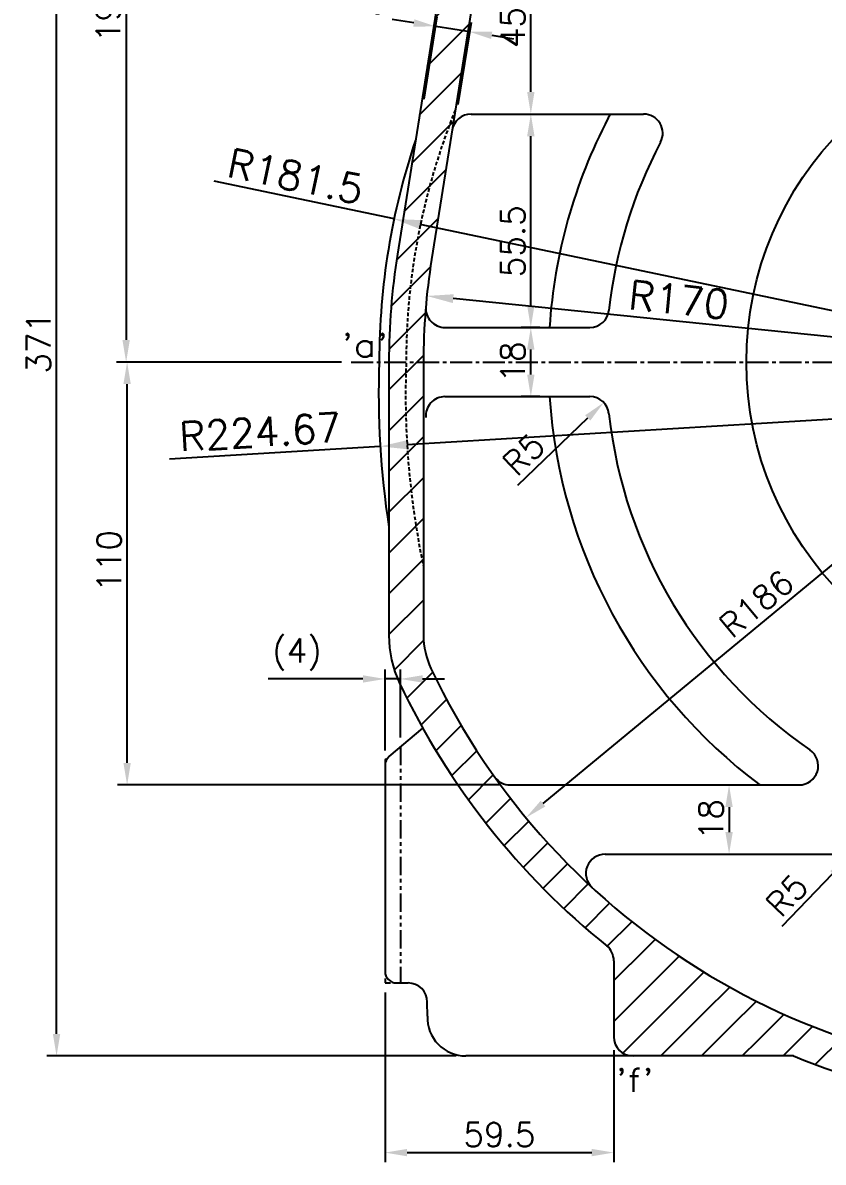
# Model space of a CAD drawing. Header units: millimetres. Extents: x -3508 to 12243, y -3609 to 4092.
# Drawn here: x 902.6 to 1110.8, y -348.6 to -52.3 of the extents above; entities that cross this region are included whole.
import ezdxf

# ---------------------------------------------------------------- set-up
doc = ezdxf.new("R2010")
doc.units = ezdxf.units.MM
doc.header["$LTSCALE"] = 0.3
doc.header["$PDSIZE"] = -50
for name, pattern in [('CENTER2', [28.575000000000003, 19.05, -3.175, 3.175, -3.175]), ('HIDDEN2', [4.762499999999999, 3.175, -1.5875]), ('PHANTOM2', [31.750000000000004, 15.875, -3.175, 3.175, -3.175, 3.175, -3.175])]:
    doc.linetypes.add(name, pattern=pattern)
doc.layers.add('AM_5', color=3, linetype='Continuous', lineweight=25)
doc.layers.add('AM_8', color=1, linetype='Continuous', lineweight=25)
for name, color, linetype in [('center', 1, 'CENTER2'), ('CHAIN ...', 8, 'PHANTOM2'), ('hidden', 4, 'HIDDEN2')]:
    doc.layers.add(name, color=color, linetype=linetype)
doc.styles.add('rs', font='romans.shx')
doc.styles.get("Standard").update_dxf_attribs({"font": 'romans.shx', "width": 1.2})
doc.dimstyles.new('sarab', dxfattribs={"dimscale": 3, "dimtxt": 2.5, "dimasz": 2.3, "dimexe": 1, "dimexo": 1, "dimtad": 1, "dimdec": 3, "dimdsep": 46, "dimtxsty": 'rs', "dimcen": 0, "dimclrd": 1, "dimclre": 1, "dimclrt": 7, "dimadec": 3, "dimazin": 2, "dimtfac": 1, "dimtdec": 3, "dimtmove": 0, "dimatfit": 3, "dimfxl": 0, "dimarcsym": 0})
doc.dimstyles.new('sarab$4', dxfattribs={"dimscale": 3, "dimtxt": 2.5, "dimasz": 2.3, "dimexe": 1, "dimexo": 1, "dimtad": 1, "dimdec": 3, "dimdsep": 46, "dimtxsty": 'rs', "dimcen": 0, "dimclrd": 1, "dimclre": 1, "dimclrt": 7, "dimadec": 3, "dimazin": 2, "dimtfac": 1, "dimtdec": 3, "dimtmove": 0, "dimatfit": 2, "dimfxl": 0, "dimarcsym": 0})

# ---------------------------------------------------------------- blocks, each defined once
blk = doc.blocks.new('*D1226')
at = {"color": 1, "lineweight": -2, "transparency": 16777216}
for p, q in [((996.8348445824759, -304.5178363281684), (996.8348445824759, -348.6448700897308)), ((1056.334844582474, -319.5178360426614), (1056.334844582474, -348.6448700897308)), ((1002.584844582476, -346.1448700897308), (1050.584844582474, -346.1448700897308))]:
    blk.add_line(p, q, dxfattribs=at)
at = {"color": 1, "transparency": 16777216}
for points in [[(1002.584844582476, -345.1865367563975), (1002.584844582476, -347.1032034230641), (996.8348445824759, -346.1448700897308)], [(1050.584844582474, -345.1865367563975), (1050.584844582474, -347.1032034230641), (1056.334844582474, -346.1448700897308)]]:
    blk.add_solid(points, dxfattribs=at)
at = {"layer": 'Defpoints', "color": 0, "transparency": 16777216}
for p in [(996.8348445824759, -302.0178363281684), (1056.334844582474, -317.0178360426614), (1056.334844582474, -346.1448700897308)]:
    blk.add_point(p, dxfattribs=at)
at = {"color": 7, "transparency": 16777216, "insert": (1026.584844582475, -341.4573700897308), "char_height": 6.25, "attachment_point": 5, "style": 'rs'}
blk.add_mtext('59.5', dxfattribs=at)
blk = doc.blocks.new('*D1234')
at = {"color": 1, "lineweight": -2, "transparency": 16777216}
blk.add_line((1086.314128454184, -256.2678360426615), (1086.314128454184, -262.7678360426615), dxfattribs=at)
at = {"color": 1, "transparency": 16777216}
for points in [[(1085.355795120851, -256.2678360426615), (1087.272461787518, -256.2678360426615), (1086.314128454184, -250.5178360426615)], [(1085.355795120851, -262.7678360426615), (1087.272461787518, -262.7678360426615), (1086.314128454184, -268.5178360426615)]]:
    blk.add_solid(points, dxfattribs=at)
at = {"layer": 'Defpoints', "color": 0, "transparency": 16777216}
for p in [(1086.314128454182, -250.5178360426615), (1086.314128454182, -268.5178360426615), (1086.314128454184, -268.5178360426615)]:
    blk.add_point(p, dxfattribs=at)
at = {"color": 7, "transparency": 16777216, "insert": (1081.626628454184, -259.5178360426617), "char_height": 6.25, "attachment_point": 5, "rotation": 90, "style": 'rs'}
blk.add_mtext('18', dxfattribs=at)
blk = doc.blocks.new('*D1235')
at = {"color": 1, "lineweight": -2, "transparency": 16777216}
for p, q in [((959.6106405081814, -140.5178360426615), (927.2518973831977, -140.5178360426615)), ((929.7518973831977, -244.7678360426616), (929.7518973831977, -146.2678360426615)), ((1026.903500249166, -250.5178360426615), (927.2518973831977, -250.5178360426616))]:
    blk.add_line(p, q, dxfattribs=at)
at = {"color": 1, "transparency": 16777216}
for points in [[(928.7935640498644, -146.2678360426615), (930.7102307165311, -146.2678360426615), (929.7518973831977, -140.5178360426615)], [(928.7935640498644, -244.7678360426616), (930.7102307165311, -244.7678360426616), (929.7518973831977, -250.5178360426616)]]:
    blk.add_solid(points, dxfattribs=at)
at = {"layer": 'Defpoints', "color": 0, "transparency": 16777216}
for p in [(929.7518973831977, -140.5178360426615), (962.1106405081814, -140.5178360426615), (1029.403500249166, -250.5178360426615)]:
    blk.add_point(p, dxfattribs=at)
at = {"color": 7, "transparency": 16777216, "insert": (925.0643973831975, -192.2678360426603), "char_height": 6.25, "attachment_point": 5, "rotation": 90, "style": 'rs'}
blk.add_mtext('110', dxfattribs=at)
blk = doc.blocks.new('*D1499')
at = {"color": 1, "lineweight": -2, "transparency": 16777216}
for p, q in [((1037.129705927521, -131.5178360426687), (1032.253358868117, -131.5178360426687)), ((1034.753358868117, -143.7678360426538), (1034.753358868117, -137.2678360426687)), ((1037.129705927521, -149.5178360426538), (1032.253358868117, -149.5178360426538))]:
    blk.add_line(p, q, dxfattribs=at)
at = {"color": 1, "transparency": 16777216}
for points in [[(1033.795025534784, -137.2678360426687), (1035.71169220145, -137.2678360426687), (1034.753358868117, -131.5178360426687)], [(1033.795025534784, -143.7678360426538), (1035.71169220145, -143.7678360426538), (1034.753358868117, -149.5178360426538)]]:
    blk.add_solid(points, dxfattribs=at)
at = {"layer": 'Defpoints', "color": 0, "transparency": 16777216}
for p in [(1034.753358868117, -131.5178360426687), (1039.629705927521, -131.5178360426687), (1039.629705927521, -149.5178360426538)]:
    blk.add_point(p, dxfattribs=at)
at = {"color": 7, "transparency": 16777216, "insert": (1030.065858868117, -140.5178360426615), "char_height": 6.25, "attachment_point": 5, "rotation": 90, "style": 'rs'}
blk.add_mtext('18', dxfattribs=at)
blk = doc.blocks.new('*D1236')
at = {"color": 1, "lineweight": -2, "transparency": 16777216}
blk.add_line((1034.753358868115, -125.7678360426689), (1034.753358868115, -81.76783604266146), dxfattribs=at)
at = {"color": 1, "transparency": 16777216}
for points in [[(1033.795025534781, -81.76783604266146), (1035.711692201448, -81.76783604266146), (1034.753358868115, -76.01783604266146)], [(1033.795025534781, -125.7678360426689), (1035.711692201448, -125.7678360426689), (1034.753358868115, -131.5178360426689)]]:
    blk.add_solid(points, dxfattribs=at)
at = {"layer": 'Defpoints', "color": 0, "transparency": 16777216}
for p in [(1034.753358868114, -76.01783604266146), (1034.753358868115, -76.01783604266146), (1034.753358868115, -131.5178360426689)]:
    blk.add_point(p, dxfattribs=at)
at = {"color": 7, "transparency": 16777216, "insert": (1030.065858868114, -109.1002407275262), "char_height": 6.25, "attachment_point": 5, "rotation": 90, "style": 'rs'}
blk.add_mtext('55.5', dxfattribs=at)
blk = doc.blocks.new('*D1237')
at = {"color": 1, "lineweight": -2, "transparency": 16777216}
blk.add_line((1034.753358868116, -70.26783604266147), (1034.753358868116, -36.76783604266142), dxfattribs=at)
at = {"color": 1, "transparency": 16777216}
for points in [[(1033.795025534783, -36.76783604266142), (1035.71169220145, -36.76783604266142), (1034.753358868116, -31.01783604266142)], [(1033.795025534783, -70.26783604266147), (1035.71169220145, -70.26783604266147), (1034.753358868116, -76.01783604266147)]]:
    blk.add_solid(points, dxfattribs=at)
at = {"layer": 'Defpoints', "color": 0, "transparency": 16777216}
for p in [(1034.753358868114, -31.01783604266142), (1034.753358868116, -31.01783604266142), (1034.753358868114, -76.01783604266147)]:
    blk.add_point(p, dxfattribs=at)
at = {"color": 7, "transparency": 16777216, "insert": (1030.065858868116, -53.51783604266173), "char_height": 6.25, "attachment_point": 5, "rotation": 90, "style": 'rs'}
blk.add_mtext('45', dxfattribs=at)
blk = doc.blocks.new('*D1231')
at = {"color": 1, "lineweight": -2, "transparency": 16777216}
for p, q in [((1017.334844315266, 49.9821639573386), (926.9971764210861, 49.98216395733859)), ((929.4971764210861, 44.23216395733858), (929.4971764210861, -134.7678360426615)), ((985.5220775638122, -140.5178360426615), (926.9971764210861, -140.5178360426615))]:
    blk.add_line(p, q, dxfattribs=at)
at = {"color": 1, "transparency": 16777216}
for points in [[(928.5388430877528, 44.23216395733858), (930.4555097544195, 44.23216395733858), (929.4971764210861, 49.98216395733859)], [(928.5388430877528, -134.7678360426615), (930.4555097544195, -134.7678360426615), (929.4971764210861, -140.5178360426615)]]:
    blk.add_solid(points, dxfattribs=at)
at = {"layer": 'Defpoints', "color": 0, "transparency": 16777216}
for p in [(1019.834844315266, 49.9821639573386), (929.4971764210861, -140.5178360426615), (988.0220775638122, -140.5178360426615)]:
    blk.add_point(p, dxfattribs=at)
at = {"color": 7, "transparency": 16777216, "insert": (924.8096764210859, -45.26783604266028), "char_height": 6.25, "attachment_point": 5, "rotation": 90, "style": 'rs'}
blk.add_mtext('190.5', dxfattribs=at)
blk = doc.blocks.new('*D1387')
at = {"color": 1, "lineweight": -2, "transparency": 16777216}
for p, q in [((996.8348445824759, -241.5178363281678), (996.8348445824759, -220.4425585692566)), ((1000.834844582474, -238.1457335132461), (1000.834844582474, -220.4425585692566)), ((991.0848445824759, -222.9425585692566), (966.4128207729516, -222.9425585692566)), ((1000.834844582474, -222.9425585692566), (996.8348445824759, -222.9425585692566)), ((1006.584844582474, -222.9425585692566), (1012.334844582474, -222.9425585692566))]:
    blk.add_line(p, q, dxfattribs=at)
at = {"color": 1, "transparency": 16777216}
for points in [[(991.0848445824759, -221.9842252359233), (991.0848445824759, -223.90089190259), (996.8348445824759, -222.9425585692566)], [(1006.584844582474, -221.9842252359233), (1006.584844582474, -223.90089190259), (1000.834844582474, -222.9425585692566)]]:
    blk.add_solid(points, dxfattribs=at)
at = {"layer": 'Defpoints', "color": 0, "transparency": 16777216}
for p in [(1000.834844582474, -222.9425585692566), (1000.834844582474, -240.6457335132461), (996.8348445824759, -244.0178363281678)]:
    blk.add_point(p, dxfattribs=at)
at = {"color": 7, "transparency": 16777216, "insert": (973.9277017253326, -216.6181538073519), "char_height": 6.25, "attachment_point": 5, "style": 'rs'}
blk.add_mtext('(4)', dxfattribs=at)
blk = doc.blocks.new('*D1407')
at = {"color": 1, "lineweight": -2, "transparency": 16777216}
blk.add_line((1031.35685117342, -172.5029708941524), (1049.564562338362, -155.037026681149), dxfattribs=at)
at = {"color": 1, "transparency": 16777216}
blk.add_solid([(1048.901152078072, -154.3454418314601), (1050.227972598653, -155.728611530838), (1053.714071436496, -151.0565651194071)], dxfattribs=at)
at = {"layer": 'Defpoints', "color": 0, "transparency": 16777216}
for p in [(1053.714071436496, -151.0565651194071), (1050.105802655509, -154.5178360426617)]:
    blk.add_point(p, dxfattribs=at)
at = {"color": 7, "transparency": 16777216, "insert": (1032.890718038639, -164.5360952189781), "char_height": 6.25, "attachment_point": 5, "rotation": 43.80881306299143, "style": 'rs'}
blk.add_mtext('R5', dxfattribs=at)
blk = doc.blocks.new('*D1408')
at = {"color": 1, "lineweight": -2, "transparency": 16777216}
blk.add_line((1100.150360976402, -287.2588982326233), (1113.315023724162, -273.5670941260611), dxfattribs=at)
at = {"color": 1, "transparency": 16777216}
blk.add_solid([(1112.624211921856, -272.9028789263151), (1114.005835526467, -274.2313093258069), (1117.300314922637, -269.4222233122291)], dxfattribs=at)
at = {"layer": 'Defpoints', "color": 0, "transparency": 16777216}
for p in [(1117.300314922637, -269.4222233122291), (1113.834844315265, -273.0264588025196)]:
    blk.add_point(p, dxfattribs=at)
at = {"color": 7, "transparency": 16777216, "insert": (1101.361075978898, -279.2365528918496), "char_height": 6.25, "attachment_point": 5, "rotation": 46.12446277605617, "style": 'rs'}
blk.add_mtext('R5', dxfattribs=at)
blk = doc.blocks.new('*D1435')
at = {"color": 1, "lineweight": -2, "transparency": 16777216}
for p, q in [((1017.334844315266, 49.9821639573386), (908.9043279624095, 49.98216395733858)), ((911.4043279624096, -315.2678363281685), (911.4043279624095, 44.23216395733857)), ((1015.334837646111, -321.0178363281685), (908.9043279624096, -321.0178363281685))]:
    blk.add_line(p, q, dxfattribs=at)
at = {"color": 1, "transparency": 16777216}
for points in [[(910.4459946290762, 44.23216395733857), (912.3626612957429, 44.23216395733858), (911.4043279624095, 49.98216395733858)], [(910.4459946290763, -315.2678363281685), (912.362661295743, -315.2678363281685), (911.4043279624096, -321.0178363281685)]]:
    blk.add_solid(points, dxfattribs=at)
at = {"layer": 'Defpoints', "color": 0, "transparency": 16777216}
for p in [(911.4043279624095, 49.98216395733858), (1019.834844315266, 49.9821639573386), (1017.834837646111, -321.0178363281685)]:
    blk.add_point(p, dxfattribs=at)
at = {"color": 7, "transparency": 16777216, "insert": (906.7168279624093, -135.5178361854138), "char_height": 6.25, "attachment_point": 5, "rotation": 90, "style": 'rs'}
blk.add_mtext('371', dxfattribs=at)
blk = doc.blocks.new('_DatumFilled')
at = {"color": 0, "linetype": 'ByBlock'}
blk.add_solid([(0, 0.57735027), (-1, 0), (0, -0.57735027)], dxfattribs=at)
blk = doc.blocks.new('*D1454')
at = {"color": 1, "lineweight": -2, "transparency": 16777216}
for p, q in [((1004.330814447916, -52.31324812472106), (998.6519256048033, -51.41173744393363)), ((1007.006987603576, -72.12977443418167), (1010.401664456588, -50.74567669980746)), ((1018.898398871553, -54.62581900152377), (1010.009703291028, -53.21475880550848)), ((1015.895683184101, -73.54083463019697), (1019.290360037113, -52.15673689582275)), ((1024.577287714665, -55.52732968231119), (1030.256176557778, -56.42884036309862))]:
    blk.add_line(p, q, dxfattribs=at)
at = {"color": 1, "transparency": 16777216}
for points in [[(1004.481066228047, -51.36676665086901), (1004.180562667785, -53.25972959857312), (1010.009703291028, -53.21475880550848)], [(1024.727539494796, -54.58084820845914), (1024.427035934534, -56.47381115616325), (1018.898398871553, -54.62581900152377)]]:
    blk.add_solid(points, dxfattribs=at)
at = {"layer": 'Defpoints', "color": 0, "transparency": 16777216}
for p in [(1018.898398871553, -54.62581900152377), (1006.615026438016, -74.5988565398827), (1015.503722018541, -76.009916735898)]:
    blk.add_point(p, dxfattribs=at)
at = {"color": 7, "transparency": 16777216, "insert": (995.1549017952796, -46.72423744393362), "char_height": 6.25, "attachment_point": 5, "style": 'rs'}
blk.add_mtext('9', dxfattribs=at)
blk = doc.blocks.new('*D1276')
at = {"layer": 'AM_5', "color": 1, "lineweight": -2, "transparency": 16777216}
blk.add_line((1176.834841976879, -140.5178360426614), (1014.570573826006, -124.0279215049163), dxfattribs=at)
at = {"layer": 'AM_5', "color": 1, "transparency": 16777216}
blk.add_solid([(1014.686842383446, -122.8838141574393), (1014.454305268566, -125.1720288523933), (1007.705929741144, -123.3303101602784)], dxfattribs=at)
at = {"layer": 'Defpoints', "color": 0, "transparency": 16777216}
for p in [(1007.705929741144, -123.3303101602784), (1176.834841976879, -140.5178360426614)]:
    blk.add_point(p, dxfattribs=at)
at = {"layer": 'AM_5', "color": 7, "transparency": 16777216, "insert": (1073.269196324463, -124.3391284579835), "char_height": 7.5, "attachment_point": 5, "rotation": 354.1973049697376, "style": 'rs'}
blk.add_mtext('R170', dxfattribs=at)
blk = doc.blocks.new('*D1176')
at = {"color": 1, "lineweight": -2, "transparency": 16777216}
blk.add_line((1176.834841976882, -140.5178385361588), (1037.91608323294, -255.3727076930371), dxfattribs=at)
at = {"color": 1, "transparency": 16777216}
blk.add_solid([(1037.305435523599, -254.6341197477965), (1038.526730942281, -256.1112956382776), (1033.484555561497, -259.0365939490817)], dxfattribs=at)
at = {"layer": 'Defpoints', "color": 0, "transparency": 16777216}
for p in [(1176.834841976882, -140.5178385361588), (1033.484555561497, -259.0365939490817)]:
    blk.add_point(p, dxfattribs=at)
at = {"color": 7, "transparency": 16777216, "insert": (1093.432673022476, -203.3907248664871), "char_height": 6.25, "attachment_point": 5, "rotation": 39.583168306232636, "style": 'rs'}
blk.add_mtext('R186', dxfattribs=at)
blk = doc.blocks.new('*D1550')
at = {"layer": 'AM_5', "color": 1, "lineweight": -2, "transparency": 16777216}
for p, q in [((1219.844844315259, -148.9278360426614), (1002.469921931563, -162.0395109425387)), ((995.5824398888225, -162.4549518058768), (940.7463897949135, -165.7625663813779))]:
    blk.add_line(p, q, dxfattribs=at)
at = {"layer": 'AM_5', "color": 1, "transparency": 16777216}
blk.add_solid([(1002.400681787673, -160.8915972687486), (1002.539162075452, -163.1874246163287), (995.5824398888225, -162.4549518058768)], dxfattribs=at)
at = {"layer": 'Defpoints', "color": 0, "transparency": 16777216}
for p in [(1219.844844315259, -148.9278360426614), (995.5824398888225, -162.4549518058768)]:
    blk.add_point(p, dxfattribs=at)
at = {"layer": 'AM_5', "color": 7, "transparency": 16777216, "insert": (964.3819992036456, -158.7016843817582), "char_height": 7.5, "attachment_point": 5, "rotation": 3.451798986479198, "style": 'rs'}
blk.add_mtext('R224.67', dxfattribs=at)
blk = doc.blocks.new('*D1551')
at = {"layer": 'AM_5', "color": 1, "lineweight": -2, "transparency": 16777216}
for p, q in [((999.1905439689559, -103.3055726070113), (952.4129755279589, -93.50678264980793)), ((1176.834844385296, -140.517835768353), (1005.943963654205, -104.7202536858722))]:
    blk.add_line(p, q, dxfattribs=at)
at = {"layer": 'AM_5', "color": 1, "transparency": 16777216}
blk.add_solid([(1006.179743834015, -103.5946837383307), (1005.708183474395, -105.8458236334138), (999.1905439689559, -103.3055726070113)], dxfattribs=at)
at = {"layer": 'Defpoints', "color": 0, "transparency": 16777216}
for p in [(999.1905439689559, -103.3055726070113), (1176.834844385296, -140.517835768353)]:
    blk.add_point(p, dxfattribs=at)
at = {"layer": 'AM_5', "color": 7, "transparency": 16777216, "insert": (973.5783225244693, -92.1933319107868), "char_height": 7.5, "attachment_point": 5, "rotation": 348.1689646888286, "style": 'rs'}
blk.add_mtext('R181.5', dxfattribs=at)

msp = doc.modelspace()

# ---------------------------------------------------------------- hatches: boundary and pattern name
at = {"layer": 'AM_8'}
h = msp.add_hatch(dxfattribs=at)
h.set_pattern_fill('_U', color=256, scale=7.5, angle=45, style=0, pattern_type=0)
h.set_pattern_definition([(45, (-6131.778657505041, -43.6942924881987), (-5.303300858899107, 5.303300858899107), [])])
edge = h.paths.add_edge_path(flags=17)
edge.add_arc((1051.334844582473, -296.2409333125937), 5.000000000000247, 5.172751116333529e-12, 50.666118257834626, ccw=False)
edge.add_line((1056.334844582473, -296.2409333125932), (1056.334844582474, -316.0178360426617))
edge.add_arc((1061.334844582474, -316.0178360426614), 5, 180.0000000000026, 270)
edge.add_line((1061.334844582474, -321.0178360426614), (1086.834837111694, -321.0178360426614))
edge.add_line((1086.834837111694, -321.0178360426614), (1086.834837111694, -313.5062749250284))
edge.add_arc((1176.834841976881, -140.5178385361555), 195.0000000000024, 231.1460424800034, 242.5135721382124, ccw=False)
edge = h.paths.add_edge_path(flags=17)
edge.add_line((1086.834837111694, -313.5062749250283), (1086.834837111694, -321.0178360426614))
edge.add_line((1086.834837111694, -321.0178360426614), (1103.046286630186, -321.0178360426614))
edge.add_arc((1176.834841976881, -140.5178385361602), 194.999999999998, 242.51357213821188, 247.7652135815166, ccw=False)
edge = h.paths.add_edge_path()
edge.add_arc((1176.834841976881, -140.5178385361543), 195.0000000000036, 261.6936005460954, 270.00000068707436, ccw=False)
edge.add_arc((1146.670298531552, -338.3144067814226), 5.236499278282736, 9.509147942026686, 67.62298144205079, ccw=False)
edge.add_line((1151.834844315264, -337.4493105212263), (1151.834844315264, -340.5178385361578))
edge.add_arc((1154.834844315265, -340.5178385361576), 3.000000000000227, 180.0000000000043, 269.9999999999957)
edge.add_line((1154.834844315264, -343.5178385361578), (1176.834844315264, -343.5178385361578))
edge.add_line((1176.834844315264, -343.5178385361578), (1176.834844315264, -335.5178385361578))
edge = h.paths.add_edge_path()
edge.add_arc((1205.205822928135, -337.5446589110111), 3.372516439638853, 111.45215689236741, 178.2696625606464, ccw=False)
edge.add_line((1203.972412111986, -334.4057793506838), (1186.559044572906, -335.2752257744124))
edge.add_arc((1176.834841976881, -140.5178385361506), 195.0000000000072, 270.0000006870744, 272.8583946054601, ccw=False)
edge.add_line((1176.834844315264, -335.5178385361578), (1176.834844315264, -343.5178385361578))
edge.add_line((1176.834844315264, -343.5178385361578), (1198.834844315264, -343.5178385361578))
edge.add_arc((1198.834844315264, -340.5178385361576), 3.000000000000171, 270.0000000000043, 359.9999999999968)
edge.add_line((1201.834844315264, -340.5178385361578), (1201.834844315264, -337.4428241075308))
edge = h.paths.add_edge_path()
edge.add_line((1060.334844315264, 49.98216395733857), (1019.834844315265, 49.98216395733857))
edge.add_line((1019.834844315265, 49.98216395733857), (1015.834844315265, 45.98216395733857))
edge.add_line((1015.834844315265, 45.98216395733857), (1020.834844315265, 18.48566420280494))
edge.add_line((1020.834844315265, 18.48566420280494), (1063.334844315264, 45.98216395733857))
edge.add_line((1063.334844315264, 45.98216395733857), (1063.334844315264, 46.98216395733857))
edge.add_arc((1060.334844315264, 46.98216395733857), 3, 0, 90)
edge = h.paths.add_edge_path()
edge.add_arc((1026.834841976881, -211.6233938746828), 20, 179.9999999999999, 205.3626844453844, ccw=False)
edge.add_line((1006.834841976881, -211.6233938746827), (1006.834841976881, -140.5178360426614))
edge.add_line((1006.834841976881, -140.5178360426614), (997.8348443152654, -140.5178360426614))
edge.add_line((997.8348443152654, -140.5178360426614), (997.8348443152645, -211.6233988075955))
edge.add_arc((1026.834844315264, -211.6233988075963), 28.99999999999909, 179.9999999999984, 205.3626863296183)
edge.add_arc((1176.834841976881, -140.5178385361571), 195.0000000000007, 205.3626863296188, 270.0000006870744)
edge.add_line((1176.834844315264, -335.5178385361578), (1176.834844315264, -326.5178385361578))
edge.add_arc((1176.834841976881, -140.5178385361574), 186.0000000000004, 205.3626844453847, 270.0000007203199, ccw=False)
edge = h.paths.add_edge_path()
edge.add_line((1008.937258789211, -113.8644767845926), (1029.640261571854, 16.55000861957768))
edge.add_arc((1039.516589994659, 14.98216395733835), 10.00000000000028, 90, 170.9796958685864, ccw=False)
edge.add_line((1039.516589994659, 24.98216395733863), (1060.334844315264, 24.98216395733851))
edge.add_line((1060.334844315264, 24.98216395733851), (1061.56812976117, 25.24738663387734))
edge.add_arc((1060.334844315264, 27.98216395733855), 2.999999999999998, 294.2736489105818, 360.0000000000004)
edge.add_line((1063.334844315264, 27.98216395733857), (1063.334844315264, 45.98216395733857))
edge.add_line((1063.334844315264, 45.98216395733857), (1020.834844315265, 18.485664202805))
edge.add_line((1020.834844315265, 18.485664202805), (1000.048563208687, -112.4534165885826))
edge.add_arc((1176.834841976882, -140.5178360426641), 179.0000000000009, 170.979695868587, 179.9999999999992)
edge.add_line((997.8348419768809, -140.5178360426614), (1006.834841976881, -140.5178360426615))
edge.add_arc((1176.834841976881, -140.517836042659), 170, 170.9796958685869, 180.0000000000008, ccw=False)
edge = h.paths.add_edge_path()
edge.add_line((1590.834844315263, 49.98216395733857), (1558.834844315262, 49.98216395733857))
edge.add_arc((1558.834844315262, 46.98216395733857), 3, 90, 180)
edge.add_line((1555.834844315262, 46.98216395733857), (1555.834844315262, 45.98216395733857))
edge.add_line((1555.834844315262, 45.98216395733857), (1591.082287307589, 45.98216395733857))
edge.add_line((1591.082287307589, 45.98216395733857), (1590.834844315263, 49.98216395733857))
edge = h.paths.add_edge_path()
edge.add_line((1605.834844582475, -206.0740510099853), (1605.834844582475, -196.2678366604475))
edge.add_arc((1483.834844582477, -196.2678366604422), 121.9999999999984, 359.9999999999975, 363.5398490062476)
edge.add_line((1605.602080536233, -188.7352243524998), (1605.511306835877, -187.2678366604525))
edge.add_line((1605.511306835877, -187.2678366604525), (1596.834844582475, -187.2678366604525))
edge.add_line((1596.834844582475, -187.2678366604525), (1596.834844582475, -244.8665171216804))
edge.add_arc((1484.084842457099, -198.2678366604525), 122, 337.5450808369799, 356.3314025258685)
edge = h.paths.add_edge_path()
edge.add_line((1602.619316824837, -140.5178360426614), (1593.602112883238, -140.5178360426614))
edge.add_line((1593.602112883238, -140.5178360426614), (1595.271779778537, -167.5085684064643))
edge.add_arc((1368.084842457097, -196.2678366604488), 229.0000000000009, 2.6774881964478823, 7.214616517742797, ccw=False)
edge.add_line((1596.834844582475, -185.5703356606726), (1596.834844582475, -187.2678366604525))
edge.add_line((1596.834844582475, -187.2678366604525), (1605.511306835877, -187.2678366604525))
edge.add_line((1605.511306835877, -187.2678366604525), (1602.619316824837, -140.5178360426614))
edge = h.paths.add_edge_path()
edge.add_line((1591.082287307589, 45.98216395733857), (1555.834844315263, 45.98216395733857))
edge.add_line((1555.834844315263, 45.98216395733857), (1555.834844315264, 27.98216395733857))
edge.add_arc((1558.834844315264, 27.98216395733857), 3, 180, 270)
edge.add_line((1558.834844315264, 24.98216395733857), (1578.663905070783, 24.98216395733857))
edge.add_arc((1578.663905070783, 19.98216395733828), 5.000000000000291, 3.5398490062511883, 90, ccw=False)
edge.add_line((1583.654365560691, 20.29087757651658), (1593.602112883238, -140.5178360426614))
edge.add_line((1593.602112883238, -140.5178360426614), (1602.619316824837, -140.5178360426614))
edge.add_line((1602.619316824837, -140.5178360426614), (1591.082287307589, 45.98216395733857))
h.paths.add_polyline_path([(1484.084842457101, -311.4086027821691), (1360.0848424571, -317.5999012946714), (1360.0848424571, -326.6111127556932), (1484.084842457101, -320.4198142431909)])
edge = h.paths.add_edge_path()
edge.add_line((1535.65180413925, -308.8338733212259), (1484.084842457101, -311.4086027821691))
edge.add_line((1484.084842457101, -311.4086027821691), (1484.084842457101, -320.4198142431909))
edge.add_line((1484.084842457101, -320.4198142431909), (1490.168702542816, -320.1160481633606))
edge.add_arc((1484.084842457098, -198.2678366604536), 121.999999999999, 272.8583946054601, 295.0039039584086)
edge = h.paths.add_edge_path()
edge.add_arc((1484.702834986621, -198.8286681142792), 121.1655651381793, 273.0501484886743, 356.4700857153434)
edge.add_line((1605.638523454036, -206.2887907786026), (1605.834844582475, -206.0740510099855))
edge.add_arc((1484.084842457098, -198.2678366604523), 122.0000000000002, 337.54508083697993, 356.3314025258683, ccw=False)
edge.add_line((1596.834844582475, -244.8665171216803), (1596.834844582475, -196.2678366604537))
edge.add_arc((1484.336477870819, -198.7141842809453), 112.5249622504732, -82.64939557806042, 1.2457363674976136, ccw=False)
edge.add_line((1498.732990605248, -310.3143973208756), (1535.65180413925, -308.8338733212261))
edge.add_arc((1484.084842457099, -198.2678366604529), 121.9999999999997, 272.85839460546003, 295.0039039584083, ccw=False)
edge.add_line((1490.168702542816, -320.1160481633606), (1491.150053837504, -319.8225834337827))
edge = h.paths.add_edge_path()
edge.add_line((1360.0848424571, -326.6111127556932), (1186.559044572906, -335.2752257744124))
edge.add_arc((1176.834841976883, -140.5178385362365), 194.9999999999213, 270.00000068707357, 272.8583946054607, ccw=False)
edge.add_line((1176.834844315264, -335.5178385361578), (1176.834844315263, -326.5178385361578))
edge.add_arc((1176.834841976878, -140.517838536051), 186.0000000001068, 270.0000007203204, 272.8583946054592)
edge.add_line((1186.11023522232, -326.286423286493), (1360.0848424571, -317.5999012946714))
edge.add_line((1360.0848424571, -317.5999012946714), (1360.0848424571, -326.6111127556932))
h.paths.add_polyline_path([(1053.459348483699, 30.86014014781591), (1053.459348483699, 44.10418776686353), (1044.084348483699, 44.10418776686353), (1044.084348483699, 30.86014014781591)], flags=16)

# ---------------------------------------------------------------- linework, layer by layer
for p, q in [((1020.834844315265, 18.48566420280683), (1000.048563208687, -112.4534165885782)), ((1029.799009296223, 17.55000861957785), (1008.937258789211, -113.8644767845936)), ((1019.214198357703, -76.01783604266143), (1064.069601443181, -76.01783604266143)), ((1012.429854217993, -131.5178360426614), (1050.105802655509, -131.5178360426614)), ((997.8348443152654, -140.4889026425097), (997.8348443152645, -211.6233988075952)), ((1006.834841976881, -140.5178360426614), (1006.834841976881, -211.6233938746827)), ((1012.429854217993, -149.5178360426614), (1050.105802655509, -149.5178360426614)), ((997.9012023801324, -243.1188692953699), (1006.661558123463, -235.7336642299155)), ((996.8348443152636, -245.4125623509724), (996.8348443152645, -299.0178363281684)), ((996.8348445824759, -244.0178363281678), (997.2319318912578, -243.6830815202401)), ((996.8348445824759, -244.0178363281688), (996.834844582474, -244.6177836534443)), ((996.834844582474, -245.4125623509724), (996.834844582475, -299.0178363281684)), ((1029.403500249166, -250.5178360426614), (1104.507463607817, -250.5178360426614)), ((1054.066765249785, -268.5178360426614), (1113.834844315265, -268.5178360426614)), ((1056.334844582474, -296.240933312593), (1056.334844582474, -316.0178360426615)), ((996.834844582475, -300.8791040818214), (996.834844582474, -302.0178363281684)), ((996.834844582474, -302.0178363281684), (998.2583106563034, -302.0178363281684)), ((996.8348445824759, -302.0178363281684), (998.1096308231063, -302.0178363281684)), ((999.833535750191, -302.0178360426614), (1002.834844315264, -302.0178360426614)), ((999.833535750191, -302.0178360426614), (1002.834844315264, -302.0178360426614)), ((999.833535750191, -302.0178363281684), (1002.834844582474, -302.0178363281684)), ((999.833535750191, -302.0178363281684), (1002.834844582474, -302.0178363281684)), ((1007.840394807525, -310.6845011421662), (1007.834844582476, -307.0178363281684)), ((1103.046286630186, -321.0178360426614), (1017.832448056149, -321.0178360426614))]:
    msp.add_line(p, q)
msp.add_circle((1176.834841976881, -140.5178385361578), 86)
for centre, radius, start, end in [((1019.214198357703, -81.01783604266143), 5, 90, 170.9796958685864), ((1176.834844315264, -140.5178360426614), 137.5, 152.4955061793772, 176.2470477413586), ((1176.834844315264, -140.5178360426614), 137.5, 152.0246983534225, 152.4955061793772), ((1064.069601443181, -81.01783604266143), 5, 332.1818607153459, 90), ((1176.834844385296, -140.5178357683526), 181.5, 161.4589958458053, 179.9611470793417), ((1176.834844315264, -140.5178360426614), 122.5, 152.1818607153461, 173.6959873655314), ((1176.834841976881, -140.5178360426614), 179, 170.9796958685824, 180.0092612395998), ((1176.834841976881, -140.5178360426614), 170, 170.9796958685824, 180), ((1012.429854217993, -126.5178360426614), 5, 175.1326877843464, 270), ((1050.105802655509, -126.5178360426614), 5, 270, 353.6959873655314), ((1219.844844315264, -148.9278360426614), 224.67, 177.8515372898792, 188.8254188909478), ((1012.429854217993, -154.5178360426614), 5, 90, 184.8673122156527), ((1176.834844315264, -140.5178360426614), 137.5, 183.752952258641, 233.130102354156), ((1050.105802655509, -154.5178360426614), 5, 6.304012634468577, 90), ((1176.834844315264, -140.5178360426614), 122.5, 186.3040126344686, 235.4396782200021), ((1026.834844315264, -211.6233988075956), 29, 179.9999999999992, 205.3626863296101), ((1026.834841976881, -211.6233938746827), 20, 180, 205.3626844453856), ((1176.834841976881, -140.5178385361578), 186, 205.3626844453856, 272.8583946054391), ((1176.834841976881, -140.5178385361578), 195, 205.3626863296101, 231.2015880373113), ((1104.507463607817, -245.5178360426614), 5, 270, 55.43967822000328), ((999.834844582474, -245.4125623509724), 3, 130.1317496128577, 180), ((1029.403500249166, -245.5178360426614), 5, 215.458313832036, 270), ((1054.066765249785, -273.5178360426614), 5, 90, 227.2908779408776), ((1051.334844582473, -296.2409333125932), 5, 8.142219984546603e-13, 50.66611825819928), ((999.834844582474, -299.0178363281684), 3, 180, 270), ((1002.834844582476, -307.0178363281684), 5, 1.628443996909321e-12, 90), ((1017.834837646111, -311.0178363281684), 10, 178.0897762073773, 270), ((1061.334844582474, -316.0178360426614), 5, 180.0000000000012, 270), ((1176.834841976881, -140.5178385361578), 195, 247.7652135814944, 261.6936005460954)]:
    msp.add_arc(centre, radius, start, end)
at = {"layer": 'center'}
msp.add_line((988.0220775638118, -140.5178360426614), (1592.477111771145, -140.5178360426614), dxfattribs=at)
at = {"layer": 'CHAIN ...'}
msp.add_line((1000.834844582474, -240.6457335132449), (1000.834844582474, -302.0178363281684), dxfattribs=at)
at = {"layer": 'hidden'}
for centre, radius, start, end in [((1176.834844385296, -140.5178357683526), 174.5, 157.9395094509878, 179.9611470793417), ((1219.844844315264, -148.9278360426614), 217.67, 177.8515372898792, 191.8770627532663)]:
    msp.add_arc(centre, radius, start, end, dxfattribs=at)

# ---------------------------------------------------------------- texts
at = {"width": 1.2}
for s, p in [("'a'", (985.4867842667845, -139.1481915721506)), ("'f'", (1056.75729030617, -330.3734415883282))]:
    msp.add_text(s, height=6.1, dxfattribs=at).set_placement(p)

# ---------------------------------------------------------------- dimensions: what is measured, and where the dimension line sits
for base, p1, p2, angle, override, picture, middle, dimtype in [((911.4043279624095, 49.98216395733858), (1017.834837646111, -321.0178363281684), (1019.834844315265, 49.98216395733857), 90, {"dimscale": 2.5, "dimtoh": 1, "dimdec": 2, "dimcen": 2.5, "dimadec": 1, "dimtdec": 2, "dimldrblk": 'DatumFilled'}, '*D1435', (911.4043279624093, -135.5178361854138), 160), ((929.4971764210861, -140.5178360426615), (1019.834844315265, 49.98216395733857), (988.0220775638118, -140.5178360426614), 90, {"dimscale": 2.5, "dimdec": 2, "dimadec": 2, "dimtdec": 2, "dimatfit": 0}, '*D1231', (929.4971764210859, -45.26783604266028), 160), ((1018.898398871553, -54.62581900152377), (1006.615026438016, -74.59885653988272), (1015.503722018541, -76.00991673589797), 350.97969586858835, {"dimscale": 2.5, "dimtoh": 1, "dimdec": 2, "dimcen": 2.5, "dimadec": 1, "dimtdec": 2, "dimldrblk": 'DatumFilled'}, '*D1454', (995.1549017952796, -51.41173744393362), 161), ((1034.753358868115, -76.01783604266146), (1034.753358868114, -131.5178360426689), (1034.753358868114, -76.01783604266143), 90, {"dimscale": 2.5, "dimdec": 2, "dimadec": 2, "dimtdec": 2, "dimatfit": 0}, '*D1236', (1034.753358868114, -109.1002407275262), 160), ((929.7518973831977, -140.5178360426615), (1029.403500249166, -250.5178360426614), (962.110640508181, -140.5178360426614), 90, {"dimscale": 2.5, "dimdec": 2, "dimadec": 2, "dimtdec": 2, "dimatfit": 0}, '*D1235', (929.7518973831975, -192.2678360426603), 160)]:
    dim = msp.add_linear_dim(base=base, p1=p1, p2=p2, angle=angle, dimstyle='sarab', override=override)
    dim.commit()
    dim.dimension.update_dxf_attribs({"geometry": picture, "text_midpoint": middle, "dimtype": dimtype})
for base, p1, p2, picture, middle in [((1034.753358868116, -31.01783604266142), (1034.753358868114, -76.01783604266144), (1034.753358868114, -31.01783604266141), '*D1237', (1030.065858868116, -53.51783604266173)), ((1034.753358868117, -131.5178360426687), (1039.62970592752, -149.5178360426537), (1039.62970592752, -131.5178360426686), '*D1499', (1030.065858868117, -140.5178360426615)), ((1086.314128454184, -268.5178360426615), (1086.314128454182, -250.5178360426614), (1086.314128454182, -268.5178360426614), '*D1234', (1081.626628454184, -259.5178360426617))]:
    dim = msp.add_linear_dim(base=base, p1=p1, p2=p2, angle=90, dimstyle='sarab', override={"dimscale": 2.5, "dimdec": 2, "dimadec": 2, "dimtdec": 2, "dimatfit": 0})
    dim.commit()
    dim.dimension.update_dxf_attribs({"geometry": picture, "text_midpoint": middle})
for center, mpoint, dimstyle, override, picture, middle in [((1176.834841976882, -140.5178385361588), (1033.484555561497, -259.0365939490817), 'sarab$4', {"dimscale": 2.5, "dimdec": 2, "dimadec": 2, "dimtdec": 2, "dimatfit": 0}, '*D1176', (1096.419536818164, -207.0033832942941)), ((1050.105802655509, -154.5178360426617), (1053.714071436496, -151.0565651194071), 'sarab', {"dimscale": 2.5, "dimdec": 2, "dimadec": 2, "dimtdec": 2, "dimtmove": 1, "dimatfit": 0}, '*D1407', (1036.13565952919, -167.9188472011525)), ((1113.834844315265, -273.0264588025196), (1117.300314922637, -269.4222233122291), 'sarab', {"dimscale": 2.5, "dimdec": 2, "dimadec": 2, "dimtdec": 2, "dimtmove": 1, "dimatfit": 0}, '*D1408', (1104.740046751044, -282.4854315862588))]:
    dim = msp.add_radius_dim(center=center, mpoint=mpoint, dimstyle=dimstyle, override=override)
    dim.commit()
    dim.dimension.update_dxf_attribs({"geometry": picture, "text_midpoint": middle, "dimtype": 164})
dim = msp.add_linear_dim(base=(1000.834844582474, -222.9425585692566), p1=(996.8348445824759, -244.0178363281678), p2=(1000.834844582474, -240.6457335132461), text='(<>)', dimstyle='sarab', override={"dimscale": 2.5, "dimdec": 2, "dimadec": 2, "dimtdec": 2, "dimatfit": 0})
dim.commit()
dim.dimension.update_dxf_attribs({"geometry": '*D1387', "text_midpoint": (973.9277017253326, -222.9425585692566), "dimtype": 160})
dim = msp.add_linear_dim(base=(1056.334844582474, -346.1448700897308), p1=(996.8348445824759, -302.0178363281684), p2=(1056.334844582474, -317.0178360426614), dimstyle='sarab', override={"dimscale": 2.5, "dimdec": 2, "dimadec": 2, "dimtdec": 2, "dimatfit": 0})
dim.commit()
dim.dimension.update_dxf_attribs({"geometry": '*D1226', "text_midpoint": (1026.584844582475, -346.1448700897308), "dimtype": 160})
at = {"layer": 'AM_5'}
for center, mpoint, picture, middle in [((1176.834844385296, -140.517835768353), (999.1905439689559, -103.3055726070113), '*D1551', (972.4250499058327, -97.69883708897918)), ((1176.834841976879, -140.5178360426614), (1007.705929741144, -123.3303101602784), '*D1276', (1072.700491423943, -129.9353057010776)), ((1219.844844315259, -148.9278360426614), (995.5824398888225, -162.4549518058768), '*D1550', (964.7206738204974, -164.3164795252964))]:
    dim = msp.add_radius_dim(center=center, mpoint=mpoint, dimstyle='sarab$4', dxfattribs=at)
    dim.commit()
    dim.dimension.update_dxf_attribs({"geometry": picture, "text_midpoint": middle, "dimtype": 164})

doc.saveas('drawing.dxf')
